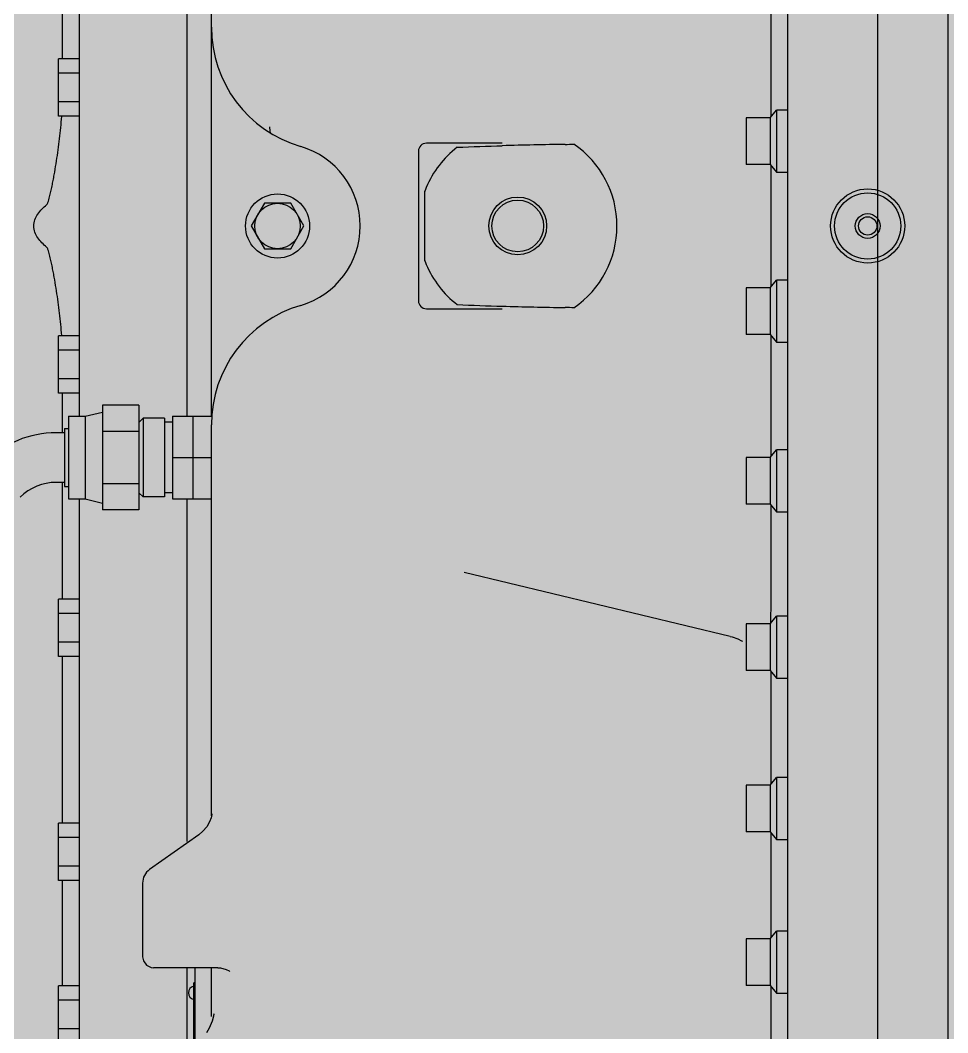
# Model space of a CAD drawing. Header units: millimetres. Extents: x -18489 to 17339, y -1599 to 10961.
# Drawn here: x -14581.39 to -14545.82, y 3028.14 to 3066.96 of the extents above; entities that cross this region are included whole.
import ezdxf

# ---------------------------------------------------------------- set-up
doc = ezdxf.new("R2010")
doc.units = ezdxf.units.MM
for name, color, linetype in [('188K-SM-03-F10-MECH-EQ-Y2257103$0$0 Xref', 8, 'Continuous'), ('188K-SM-03-F10-MECH-EQ-Y2257103$0$M-EQU-FOUNDATION', 8, 'Continuous'), ('188K-SM-03-F10-MECH-EQ-Y2257103$0$Micron CUP L10 HVAC EQU$0$M-MECH-EQU', 136, 'Continuous'), ('188K-SM-03-F10-MECH-EQ-Y2257103$0$Micron CUP L10 HVAC EQU$0$M-PHASE1 AREA', 252, 'Continuous')]:
    doc.layers.add(name, color=color, linetype=linetype)

# ---------------------------------------------------------------- blocks, each defined once
blk = doc.blocks.new('188K-SM-03-F10-MECH-EQ-Y2257103$0$Micron CUP L10 HVAC EQU$0$A$C0c53ceb0')
at = {"layer": '188K-SM-03-F10-MECH-EQ-Y2257103$0$Micron CUP L10 HVAC EQU$0$M-PHASE1 AREA'}
for p, q in [((15946.39442, 22878.08583), (15946.39442, 19633.4986)), ((15973.29009, 22076.66037), (15973.29009, 20755.90123)), ((15911.88678, 22022.36767), (15911.88678, 20810.79399)), ((15640.13905, 21710.4475), (15640.13905, 21343.63268)), ((15681.49748, 21652.62068), (15681.49748, 21343.63268)), ((15690.88559, 21343.63268), (15690.88559, 21642.859)), ((15633.79573, 21480.64866), (15633.79573, 21559.66038)), ((15905.54346, 21458.45787), (15905.54346, 21504.71351)), ((15640.13905, 21480.64866), (15632.22259, 21480.64866)), ((15632.22259, 21458.67477), (15632.22259, 21480.64866)), ((15640.13905, 21475.15519), (15632.22259, 21475.15519)), ((15640.13905, 21464.16824), (15632.22259, 21464.16824)), ((15640.13905, 21458.67477), (15632.22259, 21458.67477)), ((15905.16286, 21458.00999), (15907.67481, 21460.96597)), ((15911.88678, 21460.96597), (15907.67481, 21460.96597)), ((15907.67481, 21460.96597), (15907.67481, 21437.16585)), ((15905.16286, 21458.00999), (15896.02848, 21458.00999)), ((15896.02848, 21458.00999), (15896.02848, 21440.12183)), ((15905.16286, 21458.00999), (15905.16286, 21440.12183)), ((15802.43237, 21448.29742), (15773.34872, 21448.29742)), ((15770.30392, 21445.25263), (15770.30392, 21387.90904)), ((15905.16286, 21440.12183), (15896.02848, 21440.12183)), ((15905.16286, 21440.12183), (15907.67481, 21437.16585)), ((15905.54346, 21393.25381), (15905.54346, 21439.67396)), ((15907.67481, 21437.16585), (15911.88678, 21437.16585)), ((15772.66098, 21429.76655), (15772.66098, 21403.39512)), ((15711.22317, 21425.30289), (15706.18749, 21416.58083)), ((15721.29454, 21425.30289), (15711.22317, 21425.30289)), ((15726.33023, 21416.58083), (15721.29454, 21425.30289)), ((15706.18749, 21416.58083), (15711.22317, 21407.85877)), ((15721.29454, 21407.85877), (15726.33023, 21416.58083)), ((15711.22317, 21407.85877), (15721.29454, 21407.85877)), ((15905.16286, 21392.80593), (15896.02848, 21392.80593)), ((15896.02848, 21392.80593), (15896.02848, 21374.91778)), ((15905.16286, 21392.80593), (15907.67481, 21395.76192)), ((15905.16286, 21392.80593), (15905.16286, 21374.91778)), ((15911.88678, 21395.76192), (15907.67481, 21395.76192)), ((15907.67481, 21395.76192), (15907.67481, 21371.96179)), ((15773.34872, 21384.86424), (15802.43237, 21384.86424)), ((15640.13905, 21374.4869), (15632.22259, 21374.4869)), ((15632.22259, 21352.513), (15632.22259, 21374.4869)), ((15905.16286, 21374.91778), (15896.02848, 21374.91778)), ((15905.16286, 21374.91778), (15907.67481, 21371.96179)), ((15905.54346, 21328.21719), (15905.54346, 21374.4699)), ((15907.67481, 21371.96179), (15911.88678, 21371.96179)), ((15640.13905, 21368.99342), (15632.22259, 21368.99342)), ((15640.13905, 21358.00648), (15632.22259, 21358.00648)), ((15640.13905, 21352.513), (15632.22259, 21352.513)), ((15633.79573, 21337.28936), (15633.79573, 21352.513)), ((15663.07648, 21347.84388), (15649.12118, 21347.84388)), ((15649.12118, 21347.84388), (15649.12118, 21307.70489)), ((15663.07648, 21347.84388), (15663.07648, 21307.70489)), ((15636.11738, 21343.63268), (15642.4607, 21343.63268)), ((15636.11738, 21343.63268), (15636.11738, 21311.91609)), ((15642.4607, 21343.63268), (15649.12118, 21345.21851)), ((15642.4607, 21343.63268), (15642.4607, 21311.91609)), ((15664.65597, 21342.83976), (15663.07648, 21341.26028)), ((15672.84519, 21342.83976), (15664.65597, 21342.83976)), ((15664.65597, 21342.83976), (15664.65597, 21312.709)), ((15672.84519, 21342.83976), (15672.84519, 21312.70901)), ((15676.01685, 21343.63268), (15691.00243, 21343.63268)), ((15676.01685, 21343.63268), (15676.01685, 21311.91609)), ((15683.88256, 21311.91609), (15683.88256, 21343.63268)), ((15634.53155, 21338.87519), (15636.11738, 21338.87519)), ((15634.53155, 21338.87519), (15634.53155, 21316.67358)), ((15676.01685, 21341.3364), (15672.84519, 21341.3364)), ((15690.88559, 21190.33459), (15690.88559, 21340.36593)), ((15634.53155, 21337.28936), (15631.35989, 21337.28936)), ((15663.07648, 21337.80913), (15649.12118, 21337.80913)), ((15905.16286, 21327.76932), (15907.67481, 21330.7253)), ((15907.67481, 21330.7253), (15907.67481, 21306.92518)), ((15911.88678, 21330.7253), (15907.67481, 21330.7253)), ((15676.01685, 21327.77438), (15690.88559, 21327.77438)), ((15896.02848, 21327.76932), (15896.02848, 21309.88116)), ((15905.16286, 21327.76932), (15896.02848, 21327.76932)), ((15905.16286, 21327.76932), (15905.16286, 21309.88116)), ((15634.53155, 21318.25941), (15631.35989, 21318.25941)), ((15633.79573, 21273.50128), (15633.79573, 21318.25941)), ((15634.53155, 21316.67358), (15636.11738, 21316.67358)), ((15663.07648, 21317.73964), (15649.12118, 21317.73964)), ((15636.11738, 21311.91609), (15642.4607, 21311.91609)), ((15640.13905, 21311.91609), (15640.13905, 21061.35504)), ((15642.4607, 21311.91609), (15649.12118, 21310.33026)), ((15664.65597, 21312.709), (15663.07648, 21314.28849)), ((15672.84519, 21312.709), (15664.65597, 21312.709)), ((15676.01685, 21314.21237), (15672.84519, 21314.21237)), ((15676.01685, 21311.91609), (15690.88559, 21311.91609)), ((15681.49748, 21311.91609), (15681.49748, 21180.54099)), ((15663.07648, 21307.70489), (15649.12118, 21307.70489)), ((15905.16286, 21309.88116), (15896.02848, 21309.88116)), ((15905.16286, 21309.88116), (15907.67481, 21306.92518)), ((15905.54346, 21273.22834), (15905.54346, 21309.43329)), ((15907.67481, 21306.92518), (15911.88678, 21306.92518)), ((15889.87837, 21259.21531), (15787.87397, 21283.65637)), ((15640.13905, 21273.50128), (15632.22259, 21273.50128)), ((15632.22259, 21251.52738), (15632.22259, 21273.50128)), ((15905.39926, 21264.07777), (15905.54346, 21273.25204)), ((15640.13905, 21268.00781), (15632.22259, 21268.00781)), ((15905.16286, 21263.9622), (15907.67481, 21266.91819)), ((15907.67481, 21266.91819), (15907.67481, 21243.11806)), ((15911.88678, 21266.91819), (15907.67481, 21266.91819)), ((15896.02848, 21263.9622), (15896.02848, 21246.07405)), ((15905.16286, 21263.9622), (15896.02848, 21263.9622)), ((15905.16286, 21263.9622), (15905.16286, 21246.07405)), ((15640.13905, 21257.02086), (15632.22259, 21257.02086)), ((15889.8739, 21259.21632), (15890.62042, 21259.01994)), ((15890.62042, 21259.01994), (15892.79751, 21258.23115)), ((15892.79751, 21258.23115), (15894.18174, 21257.52851)), ((15894.18174, 21257.52851), (15894.53408, 21257.31479)), ((15640.13905, 21251.52738), (15632.22259, 21251.52738)), ((15633.79573, 21187.58739), (15633.79573, 21251.52738)), ((15905.16286, 21246.07405), (15896.02848, 21246.07405)), ((15905.16286, 21246.07405), (15907.67481, 21243.11806)), ((15905.54346, 21202.63498), (15905.54346, 21245.62617)), ((15907.67481, 21243.11806), (15911.88678, 21243.11806)), ((15905.16286, 21202.1871), (15907.67481, 21205.14309)), ((15907.67481, 21205.14309), (15907.67481, 21181.34296)), ((15911.88678, 21205.14309), (15907.67481, 21205.14309)), ((15896.02848, 21202.1871), (15896.02848, 21184.29895)), ((15905.16286, 21202.1871), (15896.02848, 21202.1871)), ((15905.16286, 21202.1871), (15905.16286, 21184.29895)), ((15690.9993, 21190.83994), (15690.73919, 21189.68398)), ((15691.04868, 21191.22004), (15690.9993, 21190.83994)), ((15691.04468, 21191.15994), (15691.04868, 21191.22004)), ((15640.13905, 21187.58739), (15632.22259, 21187.58739)), ((15632.22259, 21165.61349), (15632.22259, 21187.58739)), ((15690.12904, 21188.04215), (15689.09886, 21186.23034)), ((15690.73919, 21189.68398), (15690.12904, 21188.04215)), ((15686.03645, 21183.13081), (15667.17839, 21169.79615)), ((15687.6253, 21184.46574), (15686.03608, 21183.13055)), ((15689.09886, 21186.23034), (15687.6253, 21184.46574)), ((15905.16286, 21184.29895), (15896.02848, 21184.29895)), ((15905.16286, 21184.29895), (15907.67481, 21181.34296)), ((15905.54346, 21143.66885), (15905.54346, 21183.85107)), ((15640.13905, 21182.09391), (15632.22259, 21182.09391)), ((15907.67481, 21181.34296), (15911.88678, 21181.34296)), ((15640.13905, 21171.10696), (15632.22259, 21171.10696)), ((15640.13905, 21165.61349), (15632.22259, 21165.61349)), ((15633.79573, 21125.19451), (15633.79573, 21165.61349)), ((15664.49739, 21164.61685), (15664.49739, 21136.33286)), ((15905.16286, 21143.22098), (15907.67481, 21146.17696)), ((15907.67481, 21146.17696), (15907.67481, 21122.37684)), ((15911.88678, 21146.17696), (15907.67481, 21146.17696)), ((15896.02848, 21143.22098), (15896.02848, 21125.33282)), ((15905.16286, 21143.22098), (15896.02848, 21143.22098)), ((15905.16286, 21143.22098), (15905.16286, 21125.33282)), ((15664.49743, 21136.33413), (15664.78478, 21134.74556)), ((15664.78478, 21134.74556), (15665.94743, 21133.10907)), ((15665.94743, 21133.10907), (15667.74692, 21132.23905)), ((15667.74692, 21132.23905), (15668.70352, 21132.1427)), ((15693.31049, 21132.14253), (15668.68771, 21132.14253)), ((15681.49748, 21132.14253), (15681.49748, 21061.35504)), ((15684.54227, 21132.14253), (15684.54227, 21016.95689)), ((15690.88559, 21114.36892), (15690.88559, 21132.14253)), ((15693.31021, 21132.14254), (15694.40182, 21132.0785)), ((15694.40182, 21132.0785), (15696.59728, 21131.51773)), ((15696.59728, 21131.51773), (15697.74212, 21130.89651)), ((15697.74212, 21130.89651), (15697.93456, 21130.74709)), ((15632.22259, 21103.22062), (15632.22259, 21125.19451)), ((15640.13905, 21125.19451), (15632.22259, 21125.19451)), ((15684.1363, 21024.81753), (15684.1363, 21126.31061)), ((15684.54227, 21126.31061), (15684.1363, 21126.31061)), ((15905.16286, 21125.33282), (15896.02848, 21125.33282)), ((15905.16286, 21125.33282), (15907.67481, 21122.37684)), ((15905.54346, 21088.25334), (15905.54346, 21124.88495)), ((15907.67481, 21122.37684), (15911.88678, 21122.37684)), ((15640.13905, 21119.70104), (15632.22259, 21119.70104)), ((15690.88934, 21113.45484), (15690.88559, 21114.36898)), ((15691.65329, 21113.59488), (15691.14375, 21111.63025)), ((15691.77662, 21114.4435), (15691.65329, 21113.59488)), ((15691.76979, 21114.30054), (15691.77662, 21114.4435)), ((15691.14375, 21111.63025), (15690.02141, 21108.99499)), ((15640.13905, 21108.71409), (15632.22259, 21108.71409)), ((15690.02141, 21108.99499), (15688.94897, 21107.21587))]:
    blk.add_line(p, q, dxfattribs=at)
for centre, radius in [((15716.25886, 21416.58083), 12.29335), ((15808.36383, 21416.58083), 11.10081), ((15942.58843, 21416.58083), 14.20903), ((15942.58843, 21416.58083), 12.68664), ((15716.25886, 21416.58083), 8.72206), ((15808.36383, 21416.58083), 9.90826), ((15942.58843, 21416.58083), 4.75749), ((15942.58843, 21416.58083), 3.52688)]:
    blk.add_circle(centre, radius, dxfattribs=at)
for centre, radius, start, end in [((15738.58734, 21492.79573), 47.70175, 180, 253.6711382), ((15732.24402, 21454.64074), 19.02995, 180, 187.1272633), ((15716.25886, 21416.58083), 31.71659, 286.3288618, 73.6711382), ((15773.34872, 21445.25263), 3.04479, 90, 180), ((15857.84302, 19383.24349), 2064.85361, 90.86870216, 91.53704385), ((15823.81701, 21626.45659), 178.61754, 270.8726947, 271.960049), ((15808.36383, 21416.58083), 38.05991, 304.5092452, 55.4908554), ((15808.36383, 21416.58083), 38.05991, 127.5857896, 157.2341792), ((15808.34893, 21416.58671), 38.0439, 157.233654, 159.730416), ((15808.35761, 21416.57838), 38.05322, 200.2698898, 202.7660402), ((15808.36383, 21416.58083), 38.05991, 202.7658208, 232.4142104), ((15738.58734, 21340.36593), 47.70175, 106.3288618, 180), ((15773.34872, 21387.90904), 3.04479, 180, 270), ((15857.85034, 23450.16014), 2065.09568, 268.46293326, 269.13145791), ((15823.8435, 21207.64084), 177.68146, 88.0381475, 89.1282117), ((15631.35989, 21298.75123), 38.53814, 90, 135), ((15631.35989, 21298.75123), 19.50818, 90, 135), ((15670.83649, 21164.61846), 6.33911, 125.1657342, 180.0145603), ((15684.72268, 21122.50462), 2.62893, 102.8882277, 257.1117723)]:
    blk.add_arc(centre, radius, start, end, dxfattribs=at)
for points, knots in [([(15627.67379, 21424.7049), (15627.81221, 21424.81931), (15628.0018, 21425.14006), (15628.28674, 21425.79651), (15628.56166, 21426.65882), (15628.84543, 21427.70123), (15629.18669, 21429.10233), (15629.57143, 21430.86243), (15629.99691, 21432.98175), (15630.39671, 21435.10529), (15630.90198, 21437.94004), (15631.48733, 21441.48901), (15632.11871, 21445.75544), (15632.85588, 21451.44691), (15633.27769, 21455.7297), (15633.47769, 21458.58808)], [0, 0, 0, 0, 0.015614886, 0.03128385, 0.062622577, 0.093964732, 0.125304382, 0.187971457, 0.250621631, 0.313251559, 0.37585836, 0.500990207, 0.625995527, 0.750851049, 1, 1, 1, 1]), ([(15622.75677, 21416.58083), (15622.75677, 21417.39554), (15623.06967, 21419.03612), (15624.25068, 21421.20597), (15625.83377, 21423.08603), (15627.04494, 21424.18511), (15627.67379, 21424.7049)], [0, 0, 0, 0, 0.249744859, 0.499769215, 0.749902502, 1, 1, 1, 1]), ([(15627.67379, 21408.45677), (15627.04494, 21408.97655), (15625.83377, 21410.07564), (15624.25068, 21411.95569), (15623.06967, 21414.12554), (15622.75677, 21415.76612), (15622.75677, 21416.58083)], [0, 0, 0, 0, 0.250097272, 0.500230231, 0.750255171, 1, 1, 1, 1]), ([(15633.47746, 21374.57687), (15633.27742, 21377.43499), (15632.85557, 21381.71738), (15632.11841, 21387.40832), (15631.48706, 21391.67436), (15630.90174, 21395.22299), (15630.3965, 21398.05748), (15629.99673, 21400.18082), (15629.57128, 21402.29994), (15629.18657, 21404.05988), (15628.84533, 21405.46085), (15628.56157, 21406.50316), (15628.28665, 21407.3654), (15628.00172, 21408.02174), (15627.81215, 21408.3424), (15627.67379, 21408.45677)], [0, 0, 0, 0, 0.249150235, 0.374006229, 0.499011959, 0.624144181, 0.686751162, 0.749381269, 0.812031623, 0.874698896, 0.906038663, 0.937380981, 0.96872001, 0.984389825, 1, 1, 1, 1])]:
    blk.add_open_spline(points, degree=3, knots=knots, dxfattribs=at)
for points in [[(15785.14924, 21446.74106), (15790.9158, 21447.01044), (15796.68625, 21447.19567), (15802.45692, 21447.35415)], [(15785.14924, 21386.4206), (15790.9158, 21386.15122), (15796.68625, 21385.96599), (15802.45692, 21385.80752)]]:
    blk.add_open_spline(points, degree=3, dxfattribs=at)
blk = doc.blocks.new('188K-SM-03-F10-MECH-EQ-Y2257103$0$Micron CUP L10 HVAC EQU')
at = {"layer": '188K-SM-03-F10-MECH-EQ-Y2257103$0$Micron CUP L10 HVAC EQU$0$M-MECH-EQU'}
blk.add_blockref('188K-SM-03-F10-MECH-EQ-Y2257103$0$Micron CUP L10 HVAC EQU$0$A$C0c53ceb0', (-206166.7, 2082.18), dxfattribs=at)
blk = doc.blocks.new('188K-SM-03-F10-MECH-EQ-Y2257103')
at = {"layer": '188K-SM-03-F10-MECH-EQ-Y2257103$0$M-EQU-FOUNDATION'}
h = blk.add_hatch(dxfattribs=at)
h.set_pattern_fill('AR-CONC', color=256, scale=0.1)
h.set_pattern_definition([(50, (4473.521, 709.199), (18.218467, -1.593909), [1.905, -20.955]), (355, (4473.521, 709.2), (-3.524342, 19.105685), [1.524, -16.764058]), (100.45144, (4475.04, 709.066), (14.694125, 17.511775), [1.619001, -17.809024]), (46.1842, (4473.521, 714.28), (27.107904, -4.204233), [2.8575, -31.4325]), (96.63556, (4475.78, 713.93), (23.740413, 24.742612), [2.428502, -26.71356]), (351.18415, (4473.52, 714.28), (23.740413, 24.742612), [2.285997, -25.145973]), (21, (4476.061, 713.009), (15.161439, -10.22652), [1.905, -20.955]), (326, (4476.061, 713.01), (6.180203, 18.418797), [1.524, -16.764]), (71.45144, (4477.325, 712.157), (21.341642, 8.192277), [1.619001, -17.808994]), (37.5, (4473.5214, 709.199), (0.3088603, 8.4555039), [0, -16.5608, 0, -17.018, 0, -16.8275]), (7.5, (4473.521, 709.199), (6.6819663, 10.0180575), [0, -9.7028, 0, -16.1798, 0, -6.4135]), (327.5, (4467.857, 709.199), (13.5590595, -0.5728744), [0, -6.35, 0, -19.812, 0, -26.289]), (317.5, (4465.317, 709.199), (14.812918, 2.542649), [0, -8.255, 0, -13.1572, 0, -18.669])])
h.paths.add_polyline_path([(-14928.149, 5602.459), (-14278.149, 5602.459), (-14278.149, 1902.459), (-14928.149, 1902.459)], flags=16)
h.paths.add_polyline_path([(-14933.149, 5607.459), (-14273.149, 5607.459), (-14273.149, 1897.459), (-14933.149, 1897.459)])
h = blk.add_hatch(dxfattribs=at)
h.set_pattern_fill('AR-CONC', color=256, scale=0.3)
h.set_pattern_definition([(50, (4473.52, 709.2), (54.6554, -4.78173), [5.715, -62.865]), (355, (4473.52, 709.2), (-10.57303, 57.31705), [4.572, -50.29218]), (100.45144, (4478.076, 708.8), (44.08237, 52.53533), [4.857, -53.42707]), (46.1842, (4473.52, 724.44), (81.32371, -12.6127), [8.5725, -94.2975]), (96.63556, (4480.3, 723.39), (71.22124, 74.22784), [7.2855, -80.14068]), (351.18415, (4473.52, 724.44), (71.22124, 74.22784), [6.858, -75.43792]), (21, (4481.14, 720.63), (45.48432, -30.67956), [5.715, -62.865]), (326, (4481.14, 720.63), (18.54061, 55.25639), [4.572, -50.292]), (71.45144, (4484.93, 718.07), (64.02493, 24.57683), [4.857, -53.42698]), (37.5, (4473.521, 709.2), (0.926581, 25.366512), [0, -49.6824, 0, -51.054, 0, -50.4825]), (7.5, (4473.52, 709.2), (20.0459, 30.054172), [0, -29.1084, 0, -48.5394, 0, -19.2405]), (327.5, (4456.529, 709.2), (40.677179, -1.718623), [0, -19.05, 0, -59.436, 0, -78.867]), (317.5, (4448.91, 709.2), (44.438754, 7.62795), [0, -24.765, 0, -39.4716, 0, -56.007])])
h.paths.add_polyline_path([(-14918.149, 5592.459), (-14288.149, 5592.459), (-14288.149, 1912.459), (-14918.149, 1912.459)])
at = {"layer": '188K-SM-03-F10-MECH-EQ-Y2257103$0$0 Xref', "xscale": 0.1, "yscale": 0.1, "zscale": 0.1}
blk.add_blockref('188K-SM-03-F10-MECH-EQ-Y2257103$0$Micron CUP L10 HVAC EQU', (4473.521, 709.199), dxfattribs=at)

msp = doc.modelspace()

# ---------------------------------------------------------------- block references
msp.add_blockref('188K-SM-03-F10-MECH-EQ-Y2257103', (0, 0))

doc.saveas('drawing.dxf')
